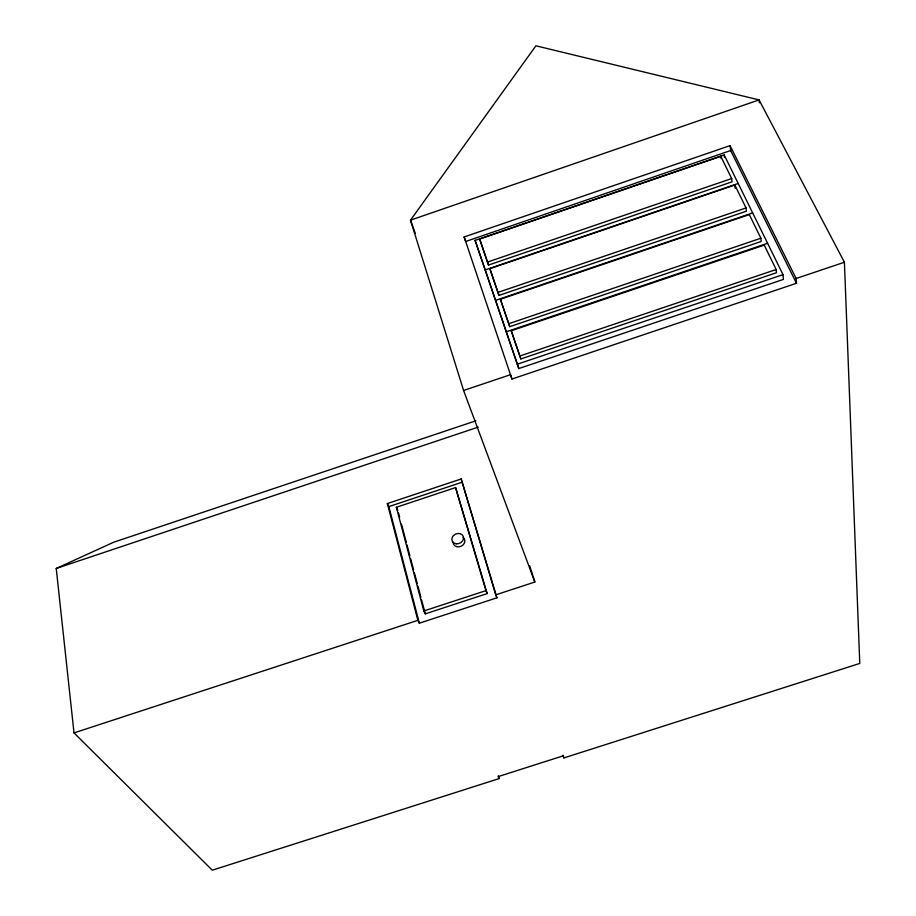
<?xml version="1.0" encoding="UTF-8"?>
<svg xmlns="http://www.w3.org/2000/svg" width="916" height="916" viewBox="0 0 916 916"><rect width="100%" height="100%" fill="white"/><g stroke="black" fill="none" stroke-linecap="round" stroke-linejoin="round"><path stroke-width="1.37" d="M498.396 775.852L499.151 778.589L212.283 870.2L74.013 732.903L56.231 568.458L113.664 542.238L475.862 420.81M464.149 236.958L730.063 145.633L796.118 278.498L796.485 283.273L511.941 379.029L464.149 236.958L465.637 241.503L730.647 150.545L730.063 145.633M475.106 240.393L724.167 154.93L782.997 274.64L783.409 279.414L518.811 368.553L475.106 240.393L518.811 368.553M479.663 239.065L720.789 156.327L731.666 178.563L732.056 181.826L488.526 265.067L479.663 239.065L488.526 265.067M487.575 262.033L731.666 178.563M485.205 269.922L738.193 183.486M489.865 268.697L734.827 185.009L746.048 207.932L746.403 211.184L498.968 295.399L489.865 268.697L498.968 295.399M498.018 292.387L746.048 207.932M495.613 300.368L752.666 212.924M500.388 299.257L749.299 214.584L760.875 238.24L761.196 241.469L509.743 326.668L500.388 299.257L509.743 326.668M508.804 323.692L760.875 238.24M506.342 331.775L767.585 243.29M511.243 330.779L764.23 245.11L776.173 269.522L776.47 272.728L520.849 358.935L511.243 330.779L520.849 358.935M519.922 355.992L776.173 269.522M517.414 364.167L782.997 274.64M499.151 778.589L498.144 776.619L563.042 755.883L563.89 757.921L859.769 663.436L844.415 262.239L759.066 99.913L535.917 45.8L410.494 220.161L463.599 390.479L510.521 374.678L511.941 379.029M796.118 278.498L844.415 262.239M56.231 568.458L478.255 427.108M387.365 503.548L461.183 478.976L496.953 597.793L419.345 623.189L417.879 620.327L387.365 503.548L388.842 506.605L419.345 623.189M388.842 506.605L462.454 482.114M396.365 507.281L455.584 487.575L487.175 593.591L425.276 613.857L423.833 610.983L396.365 507.281L397.819 510.327M423.833 610.983L485.927 590.637L487.175 593.591M74.013 732.903L417.879 620.327M461.183 478.976L495.728 594.85L534.841 582.038L529.688 565.779M730.647 150.545L796.485 283.273M495.728 594.85L496.953 597.793M463.599 390.479L534.841 582.038M415.372 233.534L410.494 220.161L759.066 99.913L759.33 102.764M563.054 755.196L563.89 757.921M455.584 487.575L485.927 590.637M398.552 513.086L399.651 517.231M401.483 524.135L406.246 542.077M406.979 544.837L409.899 555.886M410.631 558.645L413.563 569.683M414.295 572.443L417.227 583.492M417.959 586.251L420.891 597.301M421.623 600.06L425.276 613.857M720.789 156.327L721.064 158.514M724.167 154.93L724.464 157.38M734.827 185.009L735.205 188.272M463.141 537.566A6 5.015 -23.3 0 1 461.286 546.176A6 5.015 -23.3 0 1 453.157 542.375M456.214 543.806A6.023 5.027 -23.3 0 0 463.37 536.639A6.023 5.027 -23.3 0 0 453.523 535.516A6.023 5.027 -23.3 0 0 456.214 543.806"/></g></svg>
